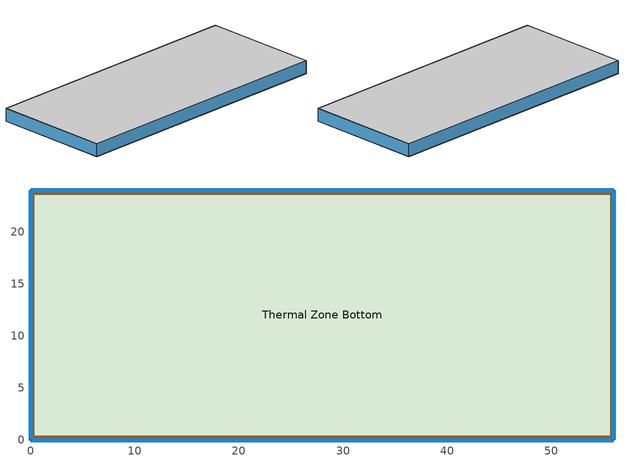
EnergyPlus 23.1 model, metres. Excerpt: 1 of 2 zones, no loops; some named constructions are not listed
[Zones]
Thermal Zone Bottom
 floor ground (Floor Construction): 56,24 56,0 0,0 0,24 z0
 wall outside (Frame Construction): 56,0 56,24 0,24 0,0 56,0 z0:2.65
 window (Wall Construction): 56,0.05 56,23.95 / 55.95,24 0.05,24 / 0.05,0 55.95,0 / 0,23.95 0,0.05 z0.05:2.6
 door inside (IRT Construction): 55.85,0.24 55.85,23.76 0.15,23.76 0.15,0.24 z2.65
 ceiling to Thermal Zone Top (Frame Construction): 56,0 56,24 0,24 0,0 z2.65
[SizingPeriod:DesignDay] Day of Month=21; Day Type=SummerDesignDay; Dry-Bulb Temperature Range Modifier Type=DefaultMultipliers; Humidity Condition Type=Wetbulb; Barometric Pressure {Pa}=92366; Wind Direction {deg}=270; Rain Indicator=No; Snow Indicator=No; Daylight Saving Time Indicator=No; Solar Model Indicator=ASHRAETau2017; Begin Environment Reset Mode=FullResetAtBeginEnvironment
Name | Month | Maximum Dry-Bulb Temperature {C} | Daily Dry-Bulb Temperature Range {deltaC} | Wetbulb or DewPoint at Maximum Dry-Bulb {C} | Wind Speed {m/s}
Daegwallyeong June 2% Condns DB=>MCWB | 6 | 25.1 | 8.2 | 17 | 2.9
Daegwallyeong June 2% Condns WB=>MCDB | 6 | 22.2 | 8.2 | 19.3 | 2.9
Daegwallyeong June 5% Condns DB=>MCWB | 6 | 23.5 | 11.8 | 16.7 | 2.9
Daegwallyeong June 5% Condns WB=>MCDB | 6 | 21.5 | 8.5 | 18.4 | 2.9
Daegwallyeong March .4% Condns DB=>MCWB | 3 | 15.3 | 8.9 | 7.7 | 4.4
Daegwallyeong March .4% Condns WB=>MCDB | 3 | 13 | 8.9 | 9.2 | 4.4
Daegwallyeong March 10% Condns DB=>MCWB | 3 | 7.6 | 11.9 | 3.1 | 4.4
Daegwallyeong March 10% Condns WB=>MCDB | 3 | 7.1 | 10.8 | 3.4 | 4.4
Daegwallyeong March 2% Condns DB=>MCWB | 3 | 12.4 | 8.9 | 6 | 4.4
Daegwallyeong March 2% Condns WB=>MCDB | 3 | 10.7 | 8.9 | 7 | 4.4
Daegwallyeong March 5% Condns DB=>MCWB | 3 | 9.8 | 11.9 | 4.6 | 4.4
Daegwallyeong March 5% Condns WB=>MCDB | 3 | 9.2 | 10.8 | 5.2 | 4.4
Daegwallyeong May .4% Condns DB=>MCWB | 5 | 26 | 10.1 | 14.3 | 4
Daegwallyeong May .4% Condns WB=>MCDB | 5 | 21 | 10.1 | 17.1 | 4
Daegwallyeong May 10% Condns DB=>MCWB | 5 | 19.5 | 13.7 | 12.2 | 4
Daegwallyeong May 10% Condns WB=>MCDB | 5 | 17.8 | 10.5 | 13.3 | 4
Daegwallyeong May 2% Condns DB=>MCWB | 5 | 23.1 | 10.1 | 13.3 | 4
Daegwallyeong May 2% Condns WB=>MCDB | 5 | 19.6 | 10.1 | 15.6 | 4
Daegwallyeong May 5% Condns DB=>MCWB | 5 | 21.2 | 13.7 | 12.9 | 4
Daegwallyeong May 5% Condns WB=>MCDB | 5 | 18.7 | 10.5 | 14.5 | 4
Daegwallyeong November .4% Condns DB=>MCWB | 11 | 15.1 | 8.7 | 9.5 | 4.3
Daegwallyeong November .4% Condns WB=>MCDB | 11 | 13.2 | 8.7 | 11.9 | 4.3
Daegwallyeong November 10% Condns DB=>MCWB | 11 | 9.2 | 11.3 | 6.2 | 4.3
Daegwallyeong November 10% Condns WB=>MCDB | 11 | 8.6 | 8.6 | 6.6 | 4.3
Daegwallyeong November 2% Condns DB=>MCWB | 11 | 12.7 | 8.7 | 8.7 | 4.3
Daegwallyeong November 2% Condns WB=>MCDB | 11 | 12.1 | 8.7 | 9.9 | 4.3
Daegwallyeong November 5% Condns DB=>MCWB | 11 | 11 | 11.3 | 7.3 | 4.3
Daegwallyeong November 5% Condns WB=>MCDB | 11 | 9.9 | 8.6 | 8.1 | 4.3
Daegwallyeong October .4% Condns DB=>MCWB | 10 | 20.5 | 9.6 | 13.8 | 3.2
Daegwallyeong October .4% Condns WB=>MCDB | 10 | 17.2 | 9.6 | 16.4 | 3.2
Daegwallyeong October 10% Condns DB=>MCWB | 10 | 14.8 | 12 | 11.4 | 3.2
Daegwallyeong October 10% Condns WB=>MCDB | 10 | 13.9 | 8.6 | 12.1 | 3.2
Daegwallyeong October 2% Condns DB=>MCWB | 10 | 18 | 9.6 | 12.2 | 3.2
Daegwallyeong October 2% Condns WB=>MCDB | 10 | 16.1 | 9.6 | 14.2 | 3.2
Daegwallyeong October 5% Condns DB=>MCWB | 10 | 16.3 | 12 | 11.7 | 3.2
Daegwallyeong October 5% Condns WB=>MCDB | 10 | 14.8 | 8.6 | 13.1 | 3.2
Daegwallyeong September .4% Condns DB=>MCWB | 9 | 25.3 | 7.7 | 19.1 | 2.4
Daegwallyeong September .4% Condns WB=>MCDB | 9 | 23.6 | 7.7 | 20.9 | 2.4
Daegwallyeong September 10% Condns DB=>MCWB | 9 | 19.9 | 10.3 | 17 | 2.4
Daegwallyeong September 10% Condns WB=>MCDB | 9 | 19.4 | 7.9 | 17.4 | 2.4
Daegwallyeong September 2% Condns DB=>MCWB | 9 | 23.1 | 7.7 | 18.2 | 2.4
Daegwallyeong September 2% Condns WB=>MCDB | 9 | 21.5 | 7.7 | 19.5 | 2.4
Daegwallyeong September 5% Condns DB=>MCWB | 9 | 21.4 | 10.3 | 17.6 | 2.4
Daegwallyeong September 5% Condns WB=>MCDB | 9 | 20.5 | 7.9 | 18.5 | 2.4
[Schedule:Day:Interval]
Schedule Day 6: No, 24:00, 1
VentCool_Jan; VentCool_Feb; VentCool_Mar; VentCool_Apr; VentCool_May; VentCool_Jun: Linear, 07:50, 0, 16:30, 30, 24:00, 0
[Schedule:Week:Daily]
Natural Window Schedule Week Rule - Jan1-Dec31: Schedule Day 6, Schedule Day 6, Schedule Day 6, Schedule Day 6, Schedule Day 6, Schedule Day 6, Schedule Day 6, Schedule Day 6, Schedule Day 6, Schedule Day 6, Schedule Day 6, Schedule Day 6
Vent_Cooling Setpoint Week Rule - Jan: VentCool_Jan, VentCool_Jan, VentCool_Jan, VentCool_Jan, VentCool_Jan, VentCool_Jan, VentCool_Jan, VentCool_Jan, VentCool_Jan, VentCool_Jan, VentCool_Jan, VentCool_Jan
Vent_Cooling Setpoint Week Rule - Feb: VentCool_Feb, VentCool_Feb, VentCool_Feb, VentCool_Feb, VentCool_Feb, VentCool_Feb, VentCool_Feb, VentCool_Feb, VentCool_Feb, VentCool_Feb, VentCool_Feb, VentCool_Feb
Vent_Cooling Setpoint Week Rule - Mar: VentCool_Mar, VentCool_Mar, VentCool_Mar, VentCool_Mar, VentCool_Mar, VentCool_Mar, VentCool_Mar, VentCool_Mar, VentCool_Mar, VentCool_Mar, VentCool_Mar, VentCool_Mar
Vent_Cooling Setpoint Week Rule - Apr: VentCool_Apr, VentCool_Apr, VentCool_Apr, VentCool_Apr, VentCool_Apr, VentCool_Apr, VentCool_Apr, VentCool_Apr, VentCool_Apr, VentCool_Apr, VentCool_Apr, VentCool_Apr
Vent_Cooling Setpoint Week Rule - May: VentCool_May, VentCool_May, VentCool_May, VentCool_May, VentCool_May, VentCool_May, VentCool_May, VentCool_May, VentCool_May, VentCool_May, VentCool_May, VentCool_May
Vent_Cooling Setpoint Week Rule - Jun: VentCool_Jun, VentCool_Jun, VentCool_Jun, VentCool_Jun, VentCool_Jun, VentCool_Jun, VentCool_Jun, VentCool_Jun, VentCool_Jun, VentCool_Jun, VentCool_Jun, VentCool_Jun
[Schedule:Year]
Natural Window Schedule: Natural Window Schedule Week Rule - Jan1-Dec31, 1, 1, 12, 31
VentCooling Setpoint Schedule: Vent_Cooling Setpoint Week Rule - Jan, 1, 1, 1, 31, Vent_Cooling Setpoint Week Rule - Feb, 2, 1, 2, 29, Vent_Cooling Setpoint Week Rule - Mar, 3, 1, 3, 31, Vent_Cooling Setpoint Week Rule - Apr, 4, 1, 4, 30, Vent_Cooling Setpoint Week Rule - May, 5, 1, 5, 31, Vent_Cooling Setpoint Week Rule - Jun, 6, 1, 6, 30, Vent_Cooling Setpoint Week Rule - Jun, 7, 1, 12, 31
[AirflowNetwork:SimulationControl]
NaturalVentilation: AirflowNetwork Control=MultizoneWithoutDistribution; Wind Pressure Coefficient Type=Input; Height Selection for Local Wind Pressure Calculation=ExternalNode; Building Type=LOWRISE; Maximum Number of Iterations=30000; Initialization Type=ZeroNodePressures; Relative Airflow Convergence Tolerance=0.01; Absolute Airflow Convergence Tolerance {kg/s}=0.001; Convergence Acceleration Limit=-0.5; Azimuth Angle of Long Axis of Building {deg}=0; Ratio of Building Width Along Short Axis to Width Along Long Axis=1
[AirflowNetwork:MultiZone:Zone] Indoor and Outdoor Enthalpy Difference Lower Limit For Maximum Venting Open Factor {deltaJ/kg}=0; Indoor and Outdoor Enthalpy Difference Upper Limit for Minimum Venting Open Factor {deltaJ/kg}=300000; Venting Availability Schedule=Natural Window Schedule
Name | Ventilation Control Mode | Ventilation Control Zone Temperature Setpoint Schedule | Minimum Venting Open Factor | Indoor and Outdoor Temperature Difference Lower Limit For Maximum Venting Open Factor {deltaC} | Indoor and Outdoor Temperature Difference Upper Limit for Minimum Venting Open Factor {deltaC}
Thermal Zone Top | Temperature | VentCooling Setpoint Schedule | 0.2 | 7 | 30
Thermal Zone Bottom | Constant |  | 1 | 0 | 100
[AirflowNetwork:MultiZone:Surface]
Name | Leakage Component | Window/Door Opening Factor, or Crack Factor | Ventilation Control Mode
Horizontal T Reversed | HrOpen | 1 | Constant
OP Win 1; OP Win 2; OP Win 3; OP Win 4; OP Win 5; OP Win 6; OP Win 7; OP Win 8; OP Win 9; OP Win 10; OP Win 11; OP Win 12; OP Win 13; OP Win 14; OP Win 15; OP Win 16; OP Win 17; OP Win 18; OP Win 19; OP Win 20; OP Win 21; OP Win 22; OP Win 23; OP Win 24; OP Win 25; OP Win 26; OP Win 27; OP Win 28; OP Win 29; OP Win 30; OP Win 31; OP Win 32; OP Win 33; OP Win 34; OP Win 35; OP Win 36; OP Win 37; OP Win 38; OP Win 39; OP Win 40; OP Win 41; OP Win 42; OP Win 43; OP Win 44; OP Win 45; OP Win 46; OP Win 47; OP Win 48; OP Win 49; OP Win 50; OP Win 51; OP Win 52; OP Win 53; OP Win 54; OP Win 55; OP Win 56; OP Win 57; OP Win 58; OP Win 59; OP Win 60; OP Win 61; OP Win 62; OP Win 63; OP Win 64; OP Win 65; OP Win 66; OP Win 67; OP Win 68; OP Win 69; OP Win 70 | OpenWin | 0.5
ROOF FRAME 1 | Zone Exhaust Fan 1 | 1
ROOF FRAME 3; ROOF FRAME 5; ROOF FRAME 7; ROOF FRAME 11; ROOF FRAME 13; ROOF FRAME 15; ROOF FRAME 17; ROOF FRAME 19; ROOF FRAME 21; ROOF FRAME 23; ROOF FRAME 25; ROOF FRAME 27; ROOF FRAME 2; ROOF FRAME 4; ROOF FRAME 6; ROOF FRAME 10; ROOF FRAME 12; ROOF FRAME 14; ROOF FRAME 18; ROOF FRAME 22; ROOF FRAME 26; S FRAME B; W FRAME B; E FRAME B; N FRAME B; S FRAME T; W FRAME T; E FRAME T; N FRAME T | CR-1 | 1
ROOF FRAME 9 | Zone Exhaust Fan 2 | 1
ROOF FRAME 8 | Zone Exhaust Fan 3 | 1
ROOF FRAME 16 | Zone Exhaust Fan 4 | 1
ROOF FRAME 20 | Zone Exhaust Fan 5 | 1
ROOF FRAME 24 | Zone Exhaust Fan 6 | 1
ROOF FRAME 28 | Zone Exhaust Fan 7 | 1
Horizontal Frame Reversed | CRcri | 1
[AirflowNetwork:MultiZone:ReferenceCrackConditions]
ReferenceCrackConditions: Reference Temperature {C}=20; Reference Barometric Pressure {Pa}=101320; Reference Humidity Ratio {kgWater/kgDryAir}=0.005
[AirflowNetwork:MultiZone:Surface:Crack] Air Mass Flow Exponent=0.667; Reference Crack Conditions=ReferenceCrackConditions
Name | Air Mass Flow Coefficient at Reference Conditions {kg/s}
CR-1 | 0.01
CRcri | 0.05
[AirflowNetwork:MultiZone:Component:DetailedOpening]
OpenWin: Air Mass Flow Coefficient When Opening is Closed {kg/s-m}=0.001; Air Mass Flow Exponent When Opening is Closed=0.667; Type of Rectangular Large Vertical Opening (LVO)=HorizontallyPivoted; Extra Crack Length or Height of Pivoting Axis {m}=1; Number of Sets of Opening Factor Data=2; Opening Factor 1=0; Discharge Coefficient for Opening Factor 1=0.5; Width Factor for Opening Factor 1=0; Height Factor for Opening Factor 1=1; Start Height Factor for Opening Factor 1=0; Opening Factor 2=1; Discharge Coefficient for Opening Factor 2=0.6; Width Factor for Opening Factor 2=1; Height Factor for Opening Factor 2=1; Start Height Factor for Opening Factor 2=0; Opening Factor 3=0; Discharge Coefficient for Opening Factor 3=0; Width Factor for Opening Factor 3=0; Height Factor for Opening Factor 3=0; Start Height Factor for Opening Factor 3=0; Opening Factor 4=0; Discharge Coefficient for Opening Factor 4=0; Width Factor for Opening Factor 4=0; Height Factor for Opening Factor 4=0; Start Height Factor for Opening Factor 4=0
[AirflowNetwork:MultiZone:Component:HorizontalOpening]
HrOpen: Air Mass Flow Coefficient When Opening is Closed {kg/s-m}=0.001; Air Mass Flow Exponent When Opening is Closed=0.667; Sloping Plane Angle {deg}=90; Discharge Coefficient=0.2
[AirflowNetwork:MultiZone:Component:ZoneExhaustFan] Air Mass Flow Coefficient When the Zone Exhaust Fan is Off at Reference Conditions {kg/s}=0.01; Air Mass Flow Exponent When the Zone Exhaust Fan is Off=0.667; Reference Crack Conditions=ReferenceCrackConditions
Zone Exhaust Fan 1; Zone Exhaust Fan 2; Zone Exhaust Fan 3; Zone Exhaust Fan 4; Zone Exhaust Fan 5; Zone Exhaust Fan 6; Zone Exhaust Fan 7
[AirflowNetwork:MultiZone:ExternalNode] External Node Height {m}=1.524
Name | Wind Pressure Coefficient Curve
NFacade | NFacade_WPCValue
EFacade | EFacade_WPCValue
SFacade | SFacade_WPCValue
WFacade | WFacade_WPCValue
[AirflowNetwork:MultiZone:WindPressureCoefficientArray]
Every 30 Degrees: Wind Direction 1 {deg}=0; Wind Direction 2 {deg}=30; Wind Direction 3 {deg}=60; Wind Direction 4 {deg}=90; Wind Direction 5 {deg}=120; Wind Direction 6 {deg}=150; Wind Direction 7 {deg}=180; Wind Direction 8 {deg}=210; Wind Direction 9 {deg}=240; Wind Direction 10 {deg}=270; Wind Direction 11 {deg}=300; Wind Direction 12 {deg}=330
[AirflowNetwork:MultiZone:WindPressureCoefficientValues] AirflowNetwork:MultiZone:WindPressureCoefficientArray=Every 30 Degrees
Name | Wind Pressure Coefficient Value 1 | Wind Pressure Coefficient Value 2 | Wind Pressure Coefficient Value 3 | Wind Pressure Coefficient Value 4 | Wind Pressure Coefficient Value 5 | Wind Pressure Coefficient Value 6 | Wind Pressure Coefficient Value 7 | Wind Pressure Coefficient Value 8 | Wind Pressure Coefficient Value 9 | Wind Pressure Coefficient Value 10 | Wind Pressure Coefficient Value 11 | Wind Pressure Coefficient Value 12
NFacade_WPCValue | 0.6 | 0.48 | 0.04 | -0.56 | -0.56 | -0.42 | -0.37 | -0.42 | -0.56 | -0.56 | 0.04 | 0.48
EFacade_WPCValue | -0.56 | 0.04 | 0.48 | 0.6 | 0.48 | 0.04 | -0.56 | -0.56 | -0.42 | -0.37 | -0.42 | -0.56
SFacade_WPCValue | -0.37 | -0.42 | -0.56 | -0.56 | 0.04 | 0.48 | 0.6 | 0.48 | 0.04 | -0.56 | -0.56 | -0.42
WFacade_WPCValue | -0.56 | -0.56 | -0.42 | -0.37 | -0.42 | -0.56 | -0.56 | 0.04 | 0.48 | 0.6 | 0.48 | 0.04
